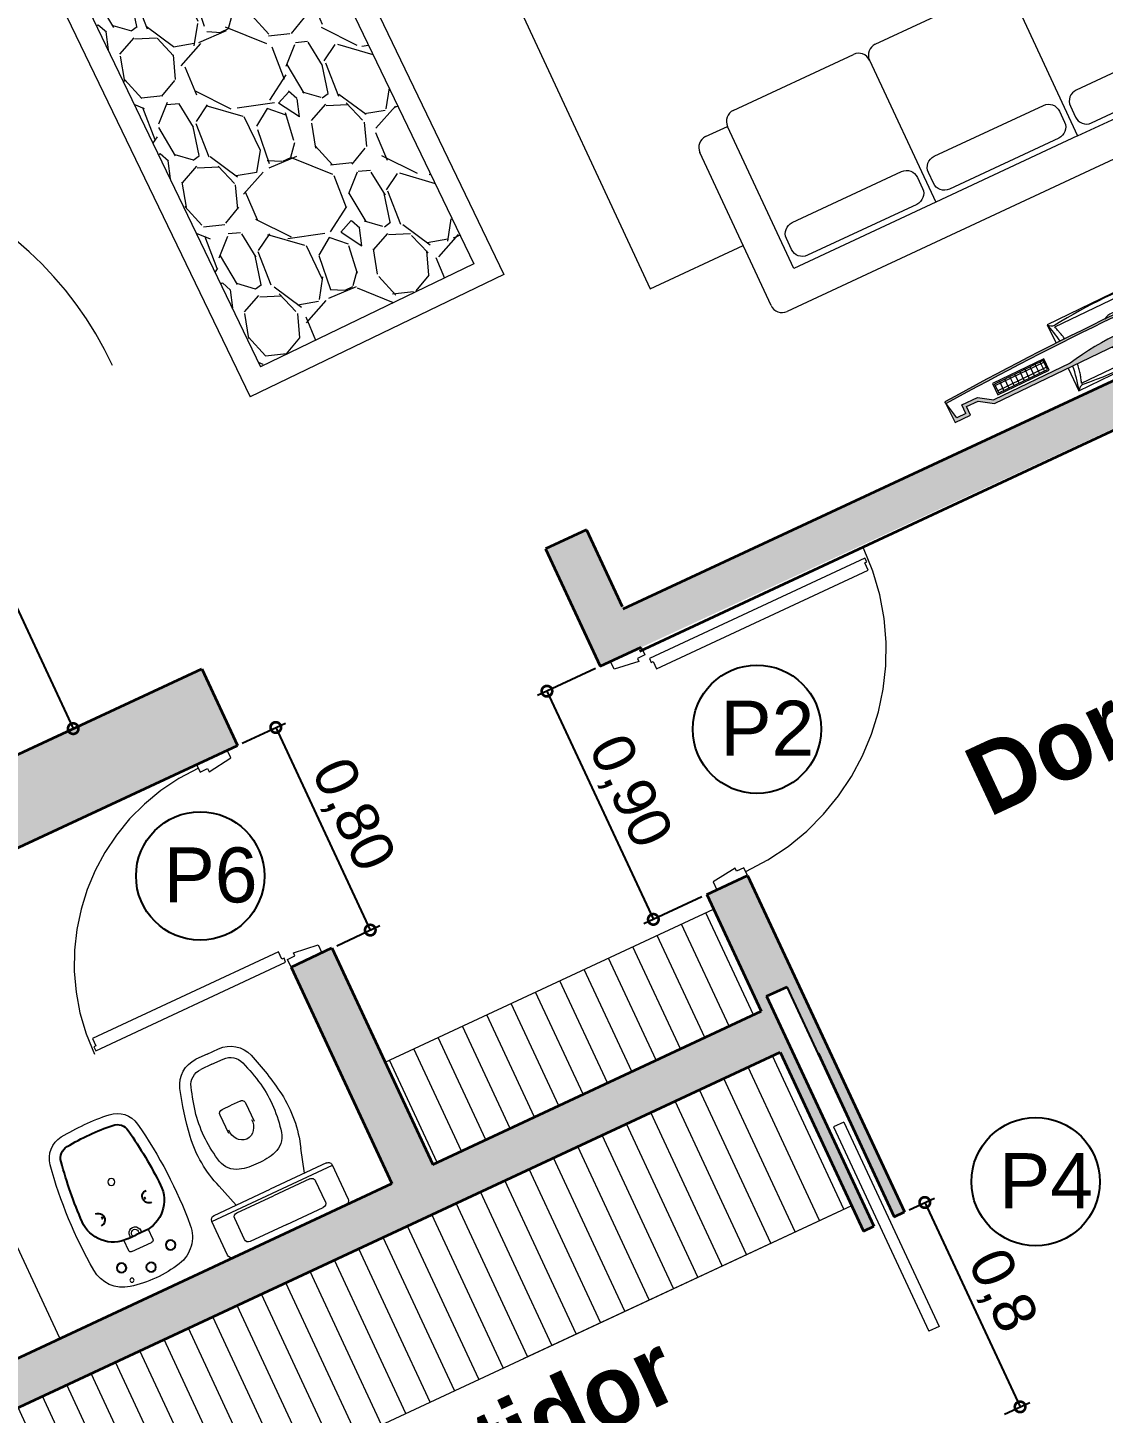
# Model space of a CAD drawing. Header units: millimetres. Extents: x 110427 to 125914, y 76277 to 76441.
# Drawn here: x 113998.466 to 114002.282, y 76328.815 to 76333.729 of the extents above; entities that cross this region are included whole.
import ezdxf

# ---------------------------------------------------------------- set-up
doc = ezdxf.new("R2010")
doc.units = ezdxf.units.MM
doc.linetypes.add('HIDDEN2', pattern=[4.762499999999999, 3.175, -1.5875])
doc.linetypes.add('JIS_02_0.7', pattern=[1.35, 0.75, -0.6])
for name, color, linetype in [('01_SANIT CAÑERIA SECUNDARIA', 30, 'Continuous'), ('DET', 4, 'Continuous'), ('Hatch', 251, 'Continuous')]:
    doc.layers.add(name, color=color, linetype=linetype)
for name, color, linetype, lineweight in [('04_CIVIL A CONSTRUIR', 250, 'Continuous', 35), ('07_CIVIL VISTAS MEDIA', 143, 'Continuous', 9), ('09_CIVIL PROYECCIONES', 230, 'JIS_02_0.7', 5), ('11_CARPINTERIA Y MOBILIARIO', 141, 'Continuous', 9), ('12_HATCH', 8, 'Continuous', 9), ('12_TEXTOS', 4, 'Continuous', 40)]:
    doc.layers.add(name, color=color, linetype=linetype, lineweight=lineweight)
doc.styles.add('JDS1', font='GOTHICB.TTF')
doc.styles.get("Standard").update_dxf_attribs({"font": 'arial.ttf'})
doc.styles.add('Swis721 BT', font='swiss.ttf')
doc.dimstyles.new('ISO-23', dxfattribs={"dimscale": 0.03, "dimtxt": 5, "dimasz": 2.5, "dimexe": 1.25, "dimexo": 0.625, "dimtad": 1, "dimtxsty": 'Swis721 BT', "dimblk": 'DOTSMALL', "dimcen": 2.5, "dimclrt": 150, "dimadec": 0, "dimazin": 0, "dimtfac": 1, "dimtmove": 0, "dimatfit": 3, "dimfxl": 0, "dimarcsym": 0})
pattern_1 = [(0, (-691.6088995639321, -394.8256581836831), (0, 0.02), []), (90, (-691.6088995639321, -394.8256581836831), (-0.02, 1.224606353822377e-18), [])]

# ---------------------------------------------------------------- blocks, each defined once
blk = doc.blocks.new('LCD')
at = {"lineweight": 5, "ltscale": 0.5}
for points in [[(0.210606469790946, -0.1015370680835304), (0.5107978985796535, -0.1015370680835304), (0.5590346042671399, -0.1347389151598009), (0.6212998008196564, -0.1347389151599145), (0.6212998008196564, -0.1015370680834735), (0.6574393457931365, -0.1015370680835872), (0.6700000000001864, -0.1710235861241394), (0.6700000000000728, -0.08897641387648036), (0.6087391466124927, -0.08897641387653721), (0.6087391466124927, -0.1221782609528077), (0.5629396057474878, -0.1221782609528077), (0.5147029000599712, -0.08897641387653721), (-0.5147029000598877, -0.08897641387648036), (-0.5629396057474878, -0.1221782609528077), (-0.6087391466124927, -0.1221782609528077), (-0.6087391466124927, -0.08897641387648036), (-0.6699999999999591, -0.08897641387648036), (-0.6699999999999591, -0.1710235861235105), (-0.6574393457930228, -0.1015370680835872), (-0.6212998008195427, -0.1015370680834735), (-0.6212998008195427, -0.1347389151599145), (-0.5590346042670262, -0.1347389151598009), (-0.5107978985795398, -0.1015370680835304), (-0.210606469790946, -0.1015370680835304, 0.09337917774488406)], [(-0.2415440600788088, -0.137808446449128, 1), (-0.2599641287598615, -0.137808446449128, 1)], [(-0.2081575954655364, -0.137808446449128, 1), (-0.2265776641465891, -0.137808446449128, 1)], [(-0.1747711308523776, -0.137808446449128, 1), (-0.1931911995334303, -0.137808446449128, 1)], [(0.6700000000000745, -0.1710235861235141), (0.6686258553150584, -0.1634217106262916, -0.02674023049739196), (-0.6686258553149429, -0.1634217106262827), (-0.6699999999999591, -0.1710235861235088, 0.02679526530297192)]]:
    blk.add_hatch(color=98, dxfattribs=at).paths.add_polyline_path(points)
h = blk.add_hatch(color=98, dxfattribs=at)
h.paths.add_polyline_path([(-0.4899523872976488, -0.1562058232984782), (-0.2879259066522764, -0.1562058232984782), (-0.2879259066522764, -0.1114869767563391), (-0.4899523872976488, -0.1114869767563391)])
h.paths.add_polyline_path([(-0.4848706549404369, -0.1511240909416074), (-0.2930076390088061, -0.1511240909416074), (-0.2930076390088061, -0.1165687091130962), (-0.4848706549404369, -0.1165687091130962)], flags=16)
h = blk.add_hatch(dxfattribs=at)
h.set_pattern_fill('_USER', color=256, scale=0.02, style=0, double=1, pattern_type=0)
h.set_pattern_definition(pattern_1)
h.paths.add_polyline_path([(-0.4848706549404369, -0.1511240909416074), (-0.2930076390088061, -0.1511240909416074), (-0.2930076390088061, -0.1165687091130962), (-0.4848706549404369, -0.1165687091130962)])
h = blk.add_hatch(dxfattribs=at)
h.set_pattern_fill('_USER', color=256, scale=0.02, style=0, double=1, pattern_type=0)
h.set_pattern_definition(pattern_1)
h.paths.add_polyline_path([(0.484870654941119, -0.1165687091130962), (0.2930076390094882, -0.1165687091130962), (0.2930076390094882, -0.1511240909416074), (0.484870654941119, -0.1511240909416074)])
at = {"lineweight": 18, "ltscale": 0.5}
for p, q in [((0.2249999999999091, 0), (-0.2250000000000227, 0)), ((-0.2250000000000227, 0), (-0.2250000000000227, -0.08897641387648036)), ((0.2250000000000227, -0.08897641387653721), (0.2249999999999091, 0)), ((-0.2250000000000227, -0.186953060639155), (-0.2250000000000227, -0.2599999999999909)), ((0.2249999999999091, -0.2599999999999909), (0.2249999999999091, -0.1869530606392118)), ((-0.2250000000000227, -0.2599999999999909), (0.2249999999999091, -0.2599999999999909))]:
    blk.add_line(p, q, dxfattribs=at)
at = {"linetype": 'HIDDEN2', "lineweight": 5, "ltscale": 0.5}
for p, q in [((0.2049999999999272, -0.01999999999998181), (-0.2050000000000409, -0.01999999999998181)), ((-0.2050000000000409, -0.2400000000000091), (0.2049999999999272, -0.2400000000000091))]:
    blk.add_line(p, q, dxfattribs=at)
at = {"ltscale": 0.5}
for p, q in [((-0.6087391466124927, -0.08897641387648036), (-0.6699999999999591, -0.08897641387648036)), ((-0.6699999999999591, -0.08897641387648036), (-0.6699999999999591, -0.1710235861235105)), ((-0.6087391466124927, -0.08897641387648036), (-0.6087391466124927, -0.1221782609528077)), ((-0.5629396057474878, -0.1221782609528077), (-0.5147029000598877, -0.08897641387648036)), ((0.5147029000598877, -0.08897641387653721), (-0.5147029000598877, -0.08897641387648036)), ((0.5629396057474878, -0.1221782609528077), (0.5147029000598877, -0.08897641387648036)), ((0.6700000000000728, -0.08897641387648036), (0.6087391466124927, -0.08897641387653721)), ((0.6087391466124927, -0.08897641387648036), (0.6087391466124927, -0.1221782609528077)), ((0.6700000000001864, -0.1710235861235105), (0.6700000000000728, -0.08897641387648036)), ((-0.6574393457930228, -0.1015370680835872), (-0.6699999999999591, -0.1710235861235105)), ((-0.6212998008195427, -0.1015370680834735), (-0.6574393457930228, -0.1015370680835872)), ((-0.6212998008195427, -0.1015370680834735), (-0.6212998008195427, -0.1347389151599145)), ((-0.6212998008195427, -0.1347389151599145), (-0.5590346042670262, -0.1347389151598009)), ((-0.6087391466124927, -0.1221782609528077), (-0.5629396057474878, -0.1221782609528077)), ((-0.5590346042670262, -0.1347389151598009), (-0.5107978985795398, -0.1015370680835304)), ((-0.2106064697910597, -0.1015370680835304), (-0.5107978985795398, -0.1015370680835304)), ((0.2106064697911734, -0.1015370680835304), (0.5107978985796535, -0.1015370680835304)), ((0.5590346042671399, -0.1347389151598009), (0.5107978985796535, -0.1015370680835304)), ((0.6212998008196564, -0.1347389151599145), (0.5590346042671399, -0.1347389151598009)), ((0.6087391466124927, -0.1221782609528077), (0.5629396057474878, -0.1221782609528077)), ((0.6212998008196564, -0.1015370680834735), (0.6574393457931365, -0.1015370680835872)), ((0.6212998008196564, -0.1015370680834735), (0.6212998008196564, -0.1347389151599145)), ((0.6574393457931365, -0.1015370680835872), (0.6700000000000728, -0.1710235861235105))]:
    blk.add_line(p, q, dxfattribs=at)
for points in [[(-0.4899523872976488, -0.1114869767563391), (-0.2879259066522764, -0.1114869767563391), (-0.2879259066522764, -0.1562058232984782), (-0.4899523872976488, -0.1562058232984782)], [(-0.4848706549404369, -0.1165687091130962), (-0.2930076390088061, -0.1165687091130962), (-0.2930076390088061, -0.1511240909416074), (-0.4848706549404369, -0.1511240909416074)], [(0.4899523872976488, -0.1114869767563391), (0.2879259066522764, -0.1114869767563391), (0.2879259066522764, -0.1562058232984782), (0.4899523872976488, -0.1562058232984782)], [(0.484870654941119, -0.1165687091130962), (0.2930076390094882, -0.1165687091130962), (0.2930076390094882, -0.1511240909416074), (0.484870654941119, -0.1511240909416074)]]:
    blk.add_lwpolyline(points, close=True, dxfattribs=at)
at = {"lineweight": 5, "ltscale": 0.5}
for centre, radius in [((-0.2507540944193352, -0.137808446449128), 0.009210034340526363), ((-0.2173676298060627, -0.137808446449128), 0.009210034340526363), ((-0.183981165192904, -0.137808446449128), 0.009210034340526361)]:
    blk.add_circle(centre, radius, dxfattribs=at)
at = {"lineweight": 18, "ltscale": 0.5}
for centre, radius, start, end in [((-0.6375000000006139, -0.1299999999999955), 0.4325000000005625, 5.4428143631884, 17.49232452508706), ((0.6375000000002728, -0.1299999999999955), 0.4325000000005623, 162.5076754749129, 174.5571856368116), ((-0.6375000000006139, -0.1299999999999955), 0.4325000000005625, 342.507675474913, 352.3955890343628), ((0.6375000000002728, -0.1299999999999955), 0.4325000000005623, 187.6044109656371, 197.4923245250871)]:
    blk.add_arc(centre, radius, start, end, dxfattribs=at)
at = {"lineweight": 5, "ltscale": 0.5}
for centre, radius, start, end in [((-0.1996072100415631, 0.01594437605274379), 0.02998361068293406, 212.1251053773946, 266.9870587803871), ((0.1996072100413357, 0.01594437605274379), 0.02998361068293406, 273.0129412196192, 327.8748946226083), ((-1.154631945610163e-13, -1.879995649048055), 1.876811843315981, 83.8464060129568, 96.15359398704321), ((0, -0.1299999999999955), 0.06715463902861529, 37.65333260183274, 142.3466673981673), ((-1.77635683940025e-15, 1.016324835074045), 1.137528162134406, 259.3304742437796, 280.6695257562267), ((0, -0.1299999999999955), 0.06715463902861529, 241.3543423661727, 298.6456576338272), ((-0.1996072100415631, -0.2759443760527347), 0.02998361068293406, 93.01294121961263, 147.8748946226084), ((-1.119104808822158e-13, 1.619995649048064), 1.876811843315981, 263.8464060129568, 276.1535939870429), ((0.1996072100413357, -0.2759443760527347), 0.02998361068293406, 32.12510537739164, 86.98705878038075)]:
    blk.add_arc(centre, radius, start, end, dxfattribs=at)
at = {"linetype": 'HIDDEN2', "lineweight": 5, "ltscale": 0.5}
for centre, radius, start, end in [((-0.4905013034887133, -0.1300000000000523), 0.3059591382745767, 7.705534645365405, 21.071035709791), ((0.4967967632754835, -0.1299999999999955), 0.3118418686740028, 159.3448258054088, 172.440683821919), ((-0.4905013034887133, -0.1300000000000523), 0.3059591382745767, 338.9289642902264, 349.1613747531569), ((0.4967967632754835, -0.1299999999999955), 0.3118418686740028, 190.6308844755944, 200.6551741945912)]:
    blk.add_arc(centre, radius, start, end, dxfattribs=at)
at = {"ltscale": 0.5}
for centre, start, end in [((1.13686837721616e-13, 12.32220873770757), 266.9302233196109, 273.0697766803891), ((1.13686837721616e-13, 12.32988423147015), 266.9365253283106, 273.0634746716891)]:
    blk.add_arc(centre, 12.51118515158407, start, end, dxfattribs=at)
blk = doc.blocks.new('VERILDVS')
for p, q in [((0, 0), (-0.2200000000000273, 0)), ((0, 0), (0.2200000000000273, 0)), ((-0.23599999999999, -0.01599999999996271), (-0.23599999999999, -0.1480000000000246)), ((-0.158277297867869, -0.04095636617446985), (-0.1582772978678548, -0.122808880802296)), ((-1.4210854715202e-14, -0.02586494667062311), (-0.1431858783640081, -0.02586494667062311)), ((1.4210854715202e-14, -0.02586494667062311), (0.1431858783640081, -0.02586494667062311)), ((0.158277297867869, -0.04095636617446985), (0.1582772978678548, -0.122808880802296)), ((0.23599999999999, -0.01599999999996271), (0.23599999999999, -0.1480000000000246)), ((-0.1431858783639939, -0.1379003003061428), (1.4210854715202e-14, -0.1379003003061428)), ((0.1431858783639939, -0.1379003003061428), (-1.4210854715202e-14, -0.1379003003061428)), ((-0.23599999999999, -0.1480000000000246), (0.2360000000000326, -0.1480000000000246)), ((-0.2200000000000273, -0.1639999999999873), (0, -0.1639999999999873)), ((-0.1339187218368352, -0.1639999999999873), (-0.1596594965586746, -0.2505141184389004)), ((0.2200000000000273, -0.1639999999999873), (0, -0.1639999999999873)), ((0.1339187218368352, -0.1639999999999873), (0.1596594965586746, -0.2505141184389004)), ((-0.05012725602711043, -0.4049755580022918), (-0.05012725602712464, -0.4777268226058311)), ((0.0501272560271957, -0.4049755580022918), (0.05012725602720991, -0.4777268226058311)), ((-0.0350358365232637, -0.4928182421096778), (4.263256414560601e-14, -0.4928182421097063)), ((0.03503583652334896, -0.4928182421096778), (4.263256414560601e-14, -0.4928182421097063)), ((0, -0.6529177901807088), (-0.04415531736617595, -0.6529177901807088)), ((0, -0.6529177901807088), (0.04415531736617595, -0.6529177901807088)), ((0, -0.6929177901807861), (-0.04415531736617595, -0.6929177901807861)), ((0, -0.6929177901807861), (0.04415531736617595, -0.6929177901807861))]:
    blk.add_line(p, q)
for centre, radius, start, end in [((-0.2200000000000273, -0.01599999999996271), 0.016, 90, 180), ((0.2200000000000273, -0.01599999999996271), 0.016, 0, 90), ((-0.1431858783640081, -0.04095636617446985), 0.01509141950386095, 90, 180), ((0.1431858783640081, -0.04095636617446985), 0.01509141950386095, 0, 90), ((-0.1431858783639939, -0.122808880802296), 0.01509141950386095, 180, 270), ((0.1431858783639939, -0.122808880802296), 0.01509141950386095, 270, 0), ((-0.2200000000000273, -0.1480000000000246), 0.016, 180, 270), ((0.2200000000000273, -0.1480000000000246), 0.016, 270, 0), ((0.2633948173929639, -0.3928228577020718), 0.4463482158850385, 161.4078796269018, 187.8214409941571), ((-0.04817686469357341, -0.3464352136169282), 0.075, 107.013123907329, 166.8554483871435), ((-0.009350908165970395, -0.4733252350732755), 0.2076971455815004, 87.41956619839196, 107.013123907329), ((0.009350908165970395, -0.4733252350732755), 0.2076971455815004, 72.98687609267098, 92.58043380160804), ((0.04817686469357341, -0.3464352136169282), 0.075, 13.14455161285649, 72.98687609267098), ((-0.2633948173929639, -0.3928228577020718), 0.4463482158850385, 352.1785590058429, 18.59212037309817), ((0.3372006670216479, -0.4364313179496548), 0.4707463085690619, 166.8554483871435, 189.7354473222805), ((-0.3372006670216479, -0.4364313179496548), 0.4707463085690619, 350.2645526777195, 13.14455161285649), ((0.006565369258467513, -0.4097912168480491), 0.05102106660012812, 97.3932967773301, 186.6228669380747), ((-0.006565369258382248, -0.4097912168480491), 0.05102106660012812, 353.3771330619252, 82.60670322266989), ((0.8868087272700222, -0.2958136739854353), 1.077223059626486, 188.4208109818863, 197.6997537089425), ((-0.0350358365232637, -0.4777268226058311), 0.01509141950386095, 180, 270), ((0.03503583652334896, -0.4777268226058311), 0.01509141950386095, 270, 0), ((-0.8868087272701359, -0.2958136739854353), 1.077223059626486, 342.3002462910575, 351.5791890181136), ((0.8868087272700222, -0.2958136739854353), 1.037223059626486, 192.2581898217425, 197.6997537089425), ((-0.8868087272701359, -0.2958136739854353), 1.037223059626486, 342.3002462910575, 347.7418101782575), ((-0.04415531736617595, -0.5929177901807634), 0.1, 197.6997537089425, 270), ((-0.04415531736617595, -0.5929177901807634), 0.06, 197.6997537089425, 270), ((0.04415531736617595, -0.5929177901807634), 0.06, 270, 342.3002462910575), ((0.04415531736617595, -0.5929177901807634), 0.1, 270, 342.3002462910575)]:
    blk.add_arc(centre, radius, start, end)
blk = doc.blocks.new('VERBIDVS')
for p, q in [((-0.04757877842658331, -0.1706983179658721), (-0.04757877842658331, -0.12970485122041)), ((-0.03868477529309189, -0.1208108480869186), (0.03868477529314873, -0.1208108480869186)), ((0.04757877842664016, -0.1706983179658721), (0.04757877842664016, -0.12970485122041))]:
    blk.add_line(p, q)
for centre, radius in [((-0.08089368579527445, -0.02873731857893347), 0.007184329323521865), ((-2.842170943040401e-14, -0.3753812235357259), 0.01257257663738187)]:
    blk.add_circle(centre, radius)
for centre, radius, start, end in [((-0.06943657606791476, -0.1277618885051766), 0.12, 102.7565290751786, 175.4458274646121), ((0, -0.4344650303879121), 0.4344650303879105, 90, 102.7565290751786), ((0, -0.4344650303879121), 0.4344650303879105, 77.24347092482138, 90), ((0.06943657606791476, -0.1277618885051766), 0.12, 4.554172535387855, 77.24347092482138), ((1.437530120195561, -0.2477964926193295), 1.631739703068012, 175.4458274646121, 189.6862904237817), ((-0.03868477529309189, -0.12970485122041), 0.008894003133498527, 90, 180.0000000000326), ((0.03868477529314873, -0.12970485122041), 0.008894003133498527, 359.9999999999674, 90), ((-1.437530120195561, -0.2477964926193295), 1.631739703068012, 350.3137095762183, 4.554172535387855), ((0, -0.1760000000000019), 0.02174889072850306, 158.417851181693, 21.58214881830704), ((0, -0.1760000000000019), 0.01310857145205091, 142.3896911122487, 37.61030888775129), ((-0.08420165383483891, -0.5075361290528804), 0.088, 189.6862904237817, 263.9307186349347), ((0.08420165383483891, -0.5075361290528804), 0.088, 276.0692813650653, 350.3137095762183), ((0, 0.2843765907002194), 0.8843765907002517, 263.9307186349347, 270), ((0, 0.2843765907002194), 0.8843765907002517, 270, 276.0692813650653)]:
    blk.add_arc(centre, radius, start, end)
at = {"layer": 'DET'}
for p in [(-0.0336603608710675, -0.1679999999999495), (0.0336603608710675, -0.1679999999999495)]:
    blk.add_line(p, (0, -0.1679999999999495), dxfattribs=at)
for centre, radius in [((0, -0.04199999999997317), 0.017), ((-0.09600000000000364, -0.08400000000011687), 0.017), ((0.09600000000000364, -0.08400000000011687), 0.017), ((-0.0834975841243022, -0.2730045258574023), 0.002120553760761368), ((0.0834975841243022, -0.2730045258574023), 0.002120553760761368)]:
    blk.add_circle(centre, radius, dxfattribs=at)
for centre, radius, start, end in [((-0.0336603608710675, -0.2880000000000678), 0.12, 90, 181.5653432944218), ((0.0336603608710675, -0.2880000000000678), 0.12, 358.4346567055782, 90), ((1.437530120195561, -0.2477964926193295), 1.591739703068012, 181.5653432944218, 189.6862904237817), ((-0.09887005995742015, -0.2730045258574023), 0.02334907126507346, 270, 90), ((0.09887005995742015, -0.2730045258574023), 0.02334907126507346, 90, 270), ((-1.437530120195561, -0.2477964926193295), 1.591739703068012, 350.3137095762183, 358.4346567055782), ((-0.08420165383483891, -0.5075361290528804), 0.048, 189.6862904237817, 263.9307186349347), ((0.08420165383483891, -0.5075361290528804), 0.048, 276.0692813650653, 350.3137095762183), ((0, 0.2843765907002194), 0.8443765907002516, 263.9307186349347, 270), ((0, 0.2843765907002194), 0.8443765907002516, 270, 276.0692813650653)]:
    blk.add_arc(centre, radius, start, end, dxfattribs=at)
blk = doc.blocks.new('_DotSmall')
at = {"color": 0, "linetype": 'ByBlock', "const_width": 0.5}
blk.add_lwpolyline([(-0.0625, 0, 1), (0.0625, 0, 1)], format="xyb", close=True, dxfattribs=at)
blk = doc.blocks.new('*D83')
at = {"layer": '09_CIVIL PROYECCIONES', "color": 0, "linetype": 'ByBlock', "lineweight": -2, "ltscale": 2}
for p, q in [((114005.8773433965, 76329.77027154746), (114006.1404466355, 76329.20602970975)), ((114002.4993304608, 76327.54957132785), (114006.1245987995, 76329.24001641442)), ((114002.2520750578, 76328.07982646087), (114002.5151782968, 76327.51558462316))]:
    blk.add_line(p, q, dxfattribs=at)
at = {"layer": 'Defpoints', "color": 0, "linetype": 'ByBlock', "ltscale": 2}
for p in [(114005.8694194785, 76329.7872648998), (114006.1245987995, 76329.24001641442), (114002.2441511398, 76328.09681981322)]:
    blk.add_point(p, dxfattribs=at)
at = {"layer": '09_CIVIL PROYECCIONES', "color": 0, "linetype": 'ByBlock', "lineweight": -2, "ltscale": 2, "xscale": 0.075, "yscale": 0.075, "zscale": 0.075}
for p, rotation in [((114006.1245987995, 76329.24001641442), 24.99941188875567), ((114002.4993304608, 76327.54957132785), 204.9994118887556)]:
    blk.add_blockref('_DotSmall', p, dxfattribs=dict(at, rotation=rotation))
at = {"layer": '09_CIVIL PROYECCIONES', "color": 150, "linetype": 'ByBlock', "ltscale": 2, "insert": (114004.2723450403, 76328.47976063285), "char_height": 0.15, "attachment_point": 5, "rotation": 24.99941188875566, "style": 'Swis721 BT'}
blk.add_mtext('4', dxfattribs=at)
blk = doc.blocks.new('*D120')
at = {"layer": '09_CIVIL PROYECCIONES', "color": 0, "linetype": 'ByBlock', "lineweight": -2, "ltscale": 2}
for p, q in [((113999.2272645163, 76331.19175904783), (113999.380196241, 76331.26307228222)), ((113999.346209699, 76331.2472240974), (113999.6813459804, 76330.52852202221)), ((113999.5624007977, 76330.47305697264), (113999.7153325224, 76330.54437020703))]:
    blk.add_line(p, q, dxfattribs=at)
at = {"layer": 'Defpoints', "color": 0, "linetype": 'ByBlock', "ltscale": 2}
for p in [(113999.2102712453, 76331.18383495542), (113999.6813459804, 76330.52852202221), (113999.5454075267, 76330.46513288023)]:
    blk.add_point(p, dxfattribs=at)
at = {"layer": '09_CIVIL PROYECCIONES', "color": 0, "linetype": 'ByBlock', "lineweight": -2, "ltscale": 2, "xscale": 0.075, "yscale": 0.075, "zscale": 0.075}
for p, rotation in [((113999.346209699, 76331.2472240974), 114.9999999902268), ((113999.6813459804, 76330.52852202221), 294.9999999902269)]:
    blk.add_blockref('_DotSmall', p, dxfattribs=dict(at, rotation=rotation))
at = {"layer": '09_CIVIL PROYECCIONES', "color": 150, "linetype": 'ByBlock', "ltscale": 2, "insert": (113999.6127264382, 76330.93401354898), "char_height": 0.15, "attachment_point": 5, "rotation": 294.99999999022685, "style": 'Swis721 BT'}
blk.add_mtext('0,80', dxfattribs=at)
blk = doc.blocks.new('*D121')
at = {"layer": '09_CIVIL PROYECCIONES', "color": 0, "linetype": 'ByBlock', "lineweight": -2, "ltscale": 2}
for p, q in [((114000.4803972595, 76331.45624368281), (114000.27416068, 76331.36007398638)), ((114000.308147222, 76331.37592217121), (114000.6855453295, 76330.56658931832)), ((114000.8577953669, 76330.64691082992), (114000.6515587875, 76330.55074113348))]:
    blk.add_line(p, q, dxfattribs=at)
at = {"layer": 'Defpoints', "color": 0, "linetype": 'ByBlock', "ltscale": 2}
for p in [(114000.4973905305, 76331.46416777522), (114000.8747886379, 76330.65483492233), (114000.6855453295, 76330.56658931832)]:
    blk.add_point(p, dxfattribs=at)
at = {"layer": '09_CIVIL PROYECCIONES', "color": 0, "linetype": 'ByBlock', "lineweight": -2, "ltscale": 2, "xscale": 0.075, "yscale": 0.075, "zscale": 0.075}
for p, rotation in [((114000.308147222, 76331.37592217121), 115.0000000086189), ((114000.6855453295, 76330.56658931832), 295.0000000086189)]:
    blk.add_blockref('_DotSmall', p, dxfattribs=dict(at, rotation=rotation))
at = {"layer": '09_CIVIL PROYECCIONES', "color": 150, "linetype": 'ByBlock', "ltscale": 2, "insert": (114000.5957948742, 76331.01739623396), "char_height": 0.15, "attachment_point": 5, "rotation": 295.0000000086189, "style": 'Swis721 BT'}
blk.add_mtext('0,90', dxfattribs=at)
blk = doc.blocks.new('*D123')
at = {"layer": '09_CIVIL PROYECCIONES', "color": 0, "linetype": 'ByBlock', "lineweight": -2, "ltscale": 2}
for p, q in [((113994.8719804771, 76337.98794525422), (113995.4072956367, 76338.23756681266)), ((113995.3733090947, 76338.22171862784), (113998.6274946662, 76331.24309514932)), ((113998.1261660486, 76331.0093217757), (113998.6614812082, 76331.25894333413))]:
    blk.add_line(p, q, dxfattribs=at)
at = {"layer": 'Defpoints', "color": 0, "linetype": 'ByBlock', "ltscale": 2}
for p in [(113994.8549872061, 76337.98002116183), (113998.6274946662, 76331.24309514932), (113998.1091727776, 76331.0013976833)]:
    blk.add_point(p, dxfattribs=at)
at = {"layer": '09_CIVIL PROYECCIONES', "color": 0, "linetype": 'ByBlock', "lineweight": -2, "ltscale": 2, "xscale": 0.075, "yscale": 0.075, "zscale": 0.075}
for p, rotation in [((113995.3733090947, 76338.22171862784), 115.0000000006208), ((113998.6274946662, 76331.24309514932), 295.0000000006208)]:
    blk.add_blockref('_DotSmall', p, dxfattribs=dict(at, rotation=rotation))
at = {"layer": '09_CIVIL PROYECCIONES', "color": 150, "linetype": 'ByBlock', "ltscale": 2, "insert": (113997.0993504788, 76334.77854737779), "char_height": 0.15, "attachment_point": 5, "rotation": 295.00000000062084, "style": 'Swis721 BT'}
blk.add_mtext('7,7', dxfattribs=at)
blk = doc.blocks.new('*D181')
at = {"layer": '09_CIVIL PROYECCIONES', "color": 0, "linetype": 'ByBlock', "lineweight": -2, "ltscale": 2}
for p, q in [((114001.5934249229, 76329.53667296843), (114001.6825109585, 76329.5782144691)), ((114001.6485244165, 76329.56236628428), (114001.9866190259, 76328.83732005472)), ((114001.9315195323, 76328.81162673887), (114002.020605568, 76328.85316823954))]:
    blk.add_line(p, q, dxfattribs=at)
at = {"layer": 'Defpoints', "color": 0, "linetype": 'ByBlock', "ltscale": 2}
for p in [(114001.5764316519, 76329.52874887602), (114001.9145262613, 76328.80370264646), (114001.9866190259, 76328.83732005472)]:
    blk.add_point(p, dxfattribs=at)
at = {"layer": '09_CIVIL PROYECCIONES', "color": 0, "linetype": 'ByBlock', "lineweight": -2, "ltscale": 2, "xscale": 0.075, "yscale": 0.075, "zscale": 0.075}
for p, rotation in [((114001.6485244165, 76329.56236628428), 115.0000000069864), ((114001.9866190259, 76328.83732005472), 295.0000000069863)]:
    blk.add_blockref('_DotSmall', p, dxfattribs=dict(at, rotation=rotation))
at = {"layer": '09_CIVIL PROYECCIONES', "color": 150, "linetype": 'ByBlock', "ltscale": 2, "insert": (114001.9165203196, 76329.2459836587), "char_height": 0.15, "attachment_point": 5, "rotation": 295.00000000698634, "style": 'Swis721 BT'}
blk.add_mtext('0,8', dxfattribs=at)

msp = doc.modelspace()

# ---------------------------------------------------------------- hatches: boundary and pattern name
at = {"layer": '12_HATCH'}
h = msp.add_hatch(color=1, dxfattribs=at)
h.dxf.hatch_style = 1
h.paths.add_polyline_path([(114004.1500266966, 76333.8293930622), (114004.0140241277, 76333.76609461875), (114004.2042837024, 76333.35810830047), (114000.5790525542, 76331.6676352535), (114000.4479953759, 76331.94868827912), (114000.3029861301, 76331.88106935726), (114000.4973905305, 76331.46416777522), (114004.2719026242, 76333.21309905451), (114004.5677104513, 76332.57873712211), (114004.7036566194, 76332.64212986139)])
h = msp.add_hatch(color=1, dxfattribs=at)
h.dxf.hatch_style = 1
h.paths.add_polyline_path([(113997.3977532829, 76330.66965732472), (113997.5245387613, 76330.39776498864), (113999.2102712453, 76331.18383495543), (113999.0834857667, 76331.45572729157)])
h.paths.add_polyline_path([(113997.8439578296, 76328.82544299266), (113998.0388140038, 76328.91630591893), (113998.4403013524, 76328.05531352128), (113998.5853105983, 76328.12293244315), (113998.2852516325, 76328.76641097192), (114000.0416342896, 76329.58542565563), (114001.1355896227, 76330.0955454051), (114001.4314224059, 76329.46112995417), (114001.4676747175, 76329.47803468464), (114001.0873182819, 76330.29371169297), (114001.1598229049, 76330.3275211539), (114001.5401793404, 76329.51184414557), (114001.5764316519, 76329.52874887604), (114001.0197978837, 76330.72245384414), (114000.8747886378, 76330.65483492227), (114001.0679707009, 76330.24055465106), (113999.8999951192, 76329.69591869273), (113999.5454075268, 76330.4651328803), (113999.4003982809, 76330.39751395844), (113999.7583559486, 76329.6298712628), (113998.2176327107, 76328.91142021788), (113997.3977532829, 76330.66965732472), (113997.0578878627, 76330.51117547658), (113997.1846733413, 76330.23928314021), (113997.3795295155, 76330.3301460666), (113997.9711950819, 76329.06131516489), (113997.7763389076, 76328.97045223862)])
h = msp.add_hatch(dxfattribs=at)
h.set_pattern_fill('LINE', color=256, scale=0.03000000000006985, angle=474.9999999999809)
h.set_pattern_definition([(114.9999999999493, (110930.0912975372, 75902.72794302697), (-0.08632581671545536, -0.04025438943086652), [])])
h.paths.add_polyline_path([(114001.0679707009, 76330.24055465106), (114000.8989233962, 76330.60307776583), (113999.7343178899, 76330.0600132995), (113999.9033651945, 76329.69749018473)])
h = msp.add_hatch(dxfattribs=at)
h.set_pattern_fill('LINE', color=256, scale=0.03000000000006985, angle=474.9999999999809)
h.set_pattern_definition([(114.9999999999493, (110930.412487416, 75902.0391491088), (-0.08632581671545536, -0.04025438943086652), [])])
h.paths.add_polyline_path([(114001.3891605797, 76329.55176073288), (114001.1355896227, 76330.0955454051), (113998.2852516325, 76328.76641097192), (113998.5388225895, 76328.2226262997)])
at = {"layer": 'Hatch', "lineweight": 5}
h = msp.add_hatch(dxfattribs=at)
h.set_pattern_fill('GRAVEL', color=253, scale=0.02000000000004656, angle=655.729999999981, style=0)
h.set_pattern_definition([(163.7427874999809, (110931.348213813, 75901.5133296934), (-5.882993127769918, 1.676207582248296), [0.06834428800015906, -6.766096727928749]), (120.6997409999807, (110931.28260218, 75901.53246270171), (3.104093268087682, -5.271042115481883), [0.1172809440002729, -11.61080977873181]), (68.24044709998077, (110931.2227256997, 75901.63330722721), (-2.828564266255675, -7.002240226664828), [0.08269630400019247, -8.186944558839057]), (203.0036889999808, (110931.0223077711, 75901.75664898123), (9.373172779035997, 3.953137495055911), [0.1068009040002485, -10.5732874851722]), (228.5636541799808, (110930.9239997261, 75901.7149122217), (4.388888287658026, 4.934620106822589), [0.1047267400002438, -10.36796154909293]), (293.0036889999807, (110930.854692777, 75901.63639937689), (-3.95313749505591, 9.373172779036004), [0.1068009040002486, -10.57328748517221]), (333.4242404699808, (110930.8964295366, 75901.53809133194), (-7.443317146988118, 3.743827700318219), [0.1412387320003288, -13.98262306288196]), (7.98532836998091, (110931.0227453896, 75901.47490389277), (11.61166697414725, 1.648424120830683), [0.1333439040003101, -13.20105132041171]), (57.1595656199808, (110931.1547963954, 75901.4934279706), (4.184904621370946, 6.528053715335742), [0.1071626000002494, -10.60910913976709]), (110.9663582999809, (110931.2129108735, 75901.58346438226), (1.968291349839492, -5.254487335819774), [0.1223426560002847, -5.994787390013945]), (158.1274377999809, (110931.1691342773, 75901.69770676333), (-7.680410402184179, 3.065657523980702), [0.1582155840003679, -15.66335450247184]), (74.54407482998079, (110931.2360645299, 75901.30138819791), (1.202021071544857, 4.526652774805918), [0.05400090800012569, -5.346113164881243]), (107.1992343999808, (110931.2504556732, 75901.35343642741), (1.951736557073197, -6.390289227570232), [0.102736396000239, -10.17092779943166]), (160.7299999999808, (110931.2200769325, 75901.45157892442), (-0.4576317159013057, -0.2205384605969607), [0.07184186800016715, -0.6465786216871043]), (138.9285905099809, (110931.2595550462, 75901.51007775978), (2.017955734656803, -1.847081658452121), [0.03868826400008996, -3.83012447378771]), (227.5314094899808, (110931.2303884025, 75901.53549582609), (1.152356687028786, 1.119247097772462), [0.0547131240001273, -2.680950598006236]), (326.6937565299808, (110931.1934467693, 75901.49513671138), (1.576878813559282, -0.9318182265677015), [0.08886393200020691, -2.87325963058869]), (97.2950511799807, (110931.2677143928, 75901.44634041544), (-0.01655479464790137, -1.135801892400235), [0.06425742800014951, -1.542179623369189]), (312.1195403339809, (110931.1024760954, 75901.80092222131), (3.578279753673241, -3.914701777221809), [0.09001760000020957, -8.911765334528546]), (6.076175939980856, (110931.1628492195, 75901.73415175265), (-5.916102717322953, -0.5953962027652376), [0.07551978800017571, -7.476443135657401]), (228.9285905099808, (110931.3592407361, 75901.49044810758), (1.847081658453436, 2.017955734658309), [0.07737602000018004, -3.791436717787623]), (279.3404596699808, (110931.3084046035, 75901.43211482016), (-0.8324894586320166, 5.237932540745043), [0.09001760000020949, -8.911765334528734]), (275.1739547799808, (110930.8187444314, 75901.66418837574), (-0.1874288711821245, 2.729235500700185), [0.08680704000020195, -4.253546862631095]), (230.5051405999809, (110930.8265726822, 75901.57773499358), (3.931256569378381, 4.714081648199534), [0.07273442400016927, -7.200718676160763]), (2.531409489980879, (110930.9038144047, 75901.26533332984), (2.729235500688459, 0.1874288713536207), [0.07737602000018008, -3.791436717787624]), (313.0840246399808, (110930.9811151526, 75901.26875081133), (-4.697526851692431, 5.067058464025131), [0.08515654800019822, -8.430475196059618]), (5.173954779980806, (110930.795750559, 75901.48957287059), (-2.729235500701499, -0.1874288711631658), [0.04340352000010101, -4.2969503826312]), (37.03993247398086, (110930.8905820971, 75901.29279123274), (1.609988403008142, 1.339785558289126), [0.02590292000006027, -2.564398992911167]), (101.6937565319808, (110930.9112582983, 75901.30839447297), (0.2039836658895396, -1.593433608300627), [0.1047267400002437, -1.989810917818431]), (121.7390059599807, (110930.890032192, 75901.41094773919), (2.663016322098481, -4.355778698276003), [0.09705340000022568, -9.608272972689736]), (239.4200675299809, (110931.1522599149, 75901.47528824995), (0.6947249711431742, 0.8987086371434294), [0.07326477600017053, -1.758355271940093]), (288.8872265899809, (110931.1149871859, 75901.41221309737), (2.833890398775815, -8.220816091366931), [0.1279113520002977, -12.66320181303567]), (356.6753958999809, (110931.1563928495, 75901.2911890146), (-4.085575853692098, 0.2867576394907311), [0.05230164800012174, -5.177878463634051]), (25.72999999998084, (110931.208606627, 75901.28815589023), (0.2370932553043224, 0.6781701764982023), [0.03048000000007092, -0.4775200000011109]), (55.9864371599808, (110930.8993503742, 75901.4267165273), (-2.321268169156871, -3.374296087621335), [0.07057339200016421, -6.986788154656261]), (343.7427874999808, (110930.9388284878, 75901.48521536267), (5.882993127763926, -1.676207582268839), [0.1366885760003181, -6.697752439928591]), (295.7299999999807, (110931.070051754, 75901.44694934598), (0.6781701764982023, -0.2370932553043224), [0.1320800000003073, -0.3759200000008747]), (261.0348464999807, (110931.1273917538, 75901.32796509982), (-0.9980374020275237, -6.120086383731253), [0.08032191200018686, -7.951863344846505]), (189.7846040999808, (110931.1148748992, 75901.2486245153), (-2.051065324194645, -0.4245221265223525), [0.07396581600017214, -3.624330007762837]), (143.3759753599809, (110931.0419849206, 75901.23605439944), (-8.76654790990142, 6.48961799676663), [0.1204290200002803, -11.92249288461535]), (111.1560787399807, (110930.9453323551, 75901.30789782915), (-2.409368271858949, 6.169750767313096), [0.1274058920002965, -12.61316929127735])])
h.paths.add_polyline_path([(113999.4237241126, 76334.18852940998), (113998.6670246948, 76333.82382954557), (113999.2922245197, 76332.52663042465), (114000.0489239376, 76332.891330289)])

# ---------------------------------------------------------------- linework, layer by layer
msp.add_line((114001.5401793404, 76329.51184414557), (114001.1598229048, 76330.32752115389))
at = {"layer": '01_SANIT CAÑERIA SECUNDARIA'}
for centre in [(114001.0530901778, 76331.24101526615), (113999.0780087896, 76330.7206013383), (114002.0417059695, 76329.63610536167)]:
    msp.add_circle(centre, 0.2276680778659956, dxfattribs=at)
at = {"layer": '04_CIVIL A CONSTRUIR'}
for p, q in [((114000.5790525542, 76331.6676352535), (114004.2042837024, 76333.35810830047)), ((114000.6376083982, 76331.51839982496), (114004.2719026242, 76333.21309905451)), ((114000.4479953759, 76331.94868827912), (114000.3029861301, 76331.88106935726)), ((114000.4479953759, 76331.94868827912), (114000.5747808545, 76331.67679594304)), ((114000.3029861301, 76331.88106935726), (114000.4973905305, 76331.46416777522)), ((114000.4973905305, 76331.46416777522), (114000.6423997763, 76331.53178669709)), ((113997.3977532829, 76330.66965732472), (113999.0834857667, 76331.45572729157)), ((113999.0834857667, 76331.45572729157), (113999.2102712453, 76331.18383495543)), ((113997.5245387611, 76330.39776498933), (113999.2102712453, 76331.18383495543)), ((114000.8747886378, 76330.65483492227), (114001.0197978837, 76330.72245384414)), ((114001.0197978837, 76330.72245384414), (114001.5764316519, 76329.52874887604)), ((114000.8747886378, 76330.65483492227), (114001.0679707009, 76330.24055465106)), ((113999.4003982809, 76330.39751395844), (113999.5454075268, 76330.4651328803)), ((113999.5454075268, 76330.4651328803), (113999.9033651945, 76329.69749018473)), ((113999.4003982809, 76330.39751395844), (113999.7583559486, 76329.6298712628)), ((114001.0873182819, 76330.29371169295), (114001.1598229048, 76330.32752115389)), ((114001.0873182819, 76330.29371169295), (114001.4676747175, 76329.47803468464)), ((113999.9033651945, 76329.69749018473), (114001.0679707009, 76330.24055465106)), ((113998.2852516325, 76328.76641097192), (114001.1355896227, 76330.0955454051)), ((114001.1355896227, 76330.0955454051), (114001.4314224059, 76329.46112995417)), ((114001.2697537149, 76330.09177377103), (114001.5401793404, 76329.51184414557)), ((113998.2176327107, 76328.91142021788), (113999.7583559486, 76329.6298712628)), ((114001.5401793404, 76329.51184414557), (114001.5764316519, 76329.52874887604)), ((114001.4314224059, 76329.46112995417), (114001.4676747175, 76329.47803468464))]:
    msp.add_line(p, q, dxfattribs=at)
at = {"layer": '07_CIVIL VISTAS MEDIA'}
for p, q in [((113999.4610574606, 76334.29532922302), (114000.1557238689, 76332.85399699867)), ((113999.4237241126, 76334.18852940998), (114000.0489239376, 76332.891330289)), ((113998.5602248204, 76333.86116271779), (113999.2548912287, 76332.41983049338)), ((113998.6670246948, 76333.82382954557), (113999.2922245197, 76332.52663042465)), ((114000.0489239376, 76332.891330289), (113999.2922245197, 76332.52663042465)), ((114000.1557238689, 76332.85399699867), (113999.2548912287, 76332.41983049338))]:
    msp.add_line(p, q, dxfattribs=at)
at = {"layer": '09_CIVIL PROYECCIONES', "ltscale": 2}
for centre, radius, start, end in [((113997.6045445615, 76331.9890122375), 1.282856629071593, 24.99947228412503, 114.99999894929), ((114000.6487390502, 76331.51819208048), 0.8630000000020092, 294.9999989492899, 24.99999753929677), ((113999.394059007, 76330.41110857505), 0.763000000001776, 114.99999894929, 204.9999975392967)]:
    msp.add_arc(centre, radius, start, end, dxfattribs=at)
at = {"layer": '11_CARPINTERIA Y MOBILIARIO'}
for p, q in [((113999.5364331778, 76335.24427234758), (114000.6746498113, 76332.80335890011)), ((114001.4729358154, 76333.67088454064), (114001.8991270524, 76333.86962077823)), ((114001.9559386408, 76333.848943051), (114002.1908087398, 76333.34526249835)), ((114000.9692552628, 76333.43601444164), (114001.3954464996, 76333.63475067924)), ((114001.4522580882, 76333.61407295206), (114001.6871281872, 76333.11039239941)), ((114002.1908087398, 76333.34526249835), (114002.6944892925, 76333.58013259734)), ((114002.8261794004, 76333.50003248504), (114001.1601591109, 76332.72315446536)), ((114000.8710882198, 76333.34306899171), (114000.9485775356, 76333.37920285312)), ((114001.1834476346, 76332.87552230047), (114000.9485775356, 76333.37920285312)), ((114002.1908087398, 76333.34526249835), (114001.6871281872, 76333.11039239941)), ((114001.1033475223, 76332.7438321926), (114000.8504104926, 76333.28625740313)), ((114001.6871281872, 76333.11039239941), (114001.1834476346, 76332.87552230047)), ((114000.6746498113, 76332.80335890011), (114001.0039794035, 76332.95692781101)), ((113999.7343178899, 76330.0600132995), (114000.8989233962, 76330.60307776583)), ((113998.5801558254, 76329.08046752254), (113998.1729839168, 76329.9536504984)), ((114001.3614582452, 76329.84778873947), (114001.3252059337, 76329.83088400894)), ((114001.3252059337, 76329.83088400894), (114001.6633005432, 76329.10583777935)), ((114001.3614582452, 76329.84778873941), (114001.6995528546, 76329.12274250982)), ((113998.5388225895, 76328.2226262997), (114001.3891605797, 76329.55176073288)), ((114000.2245550734, 76329.00869626655), (114001.3891605797, 76329.55176073288)), ((114001.6995528546, 76329.12274250982), (114001.6633005432, 76329.10583777935))]:
    msp.add_line(p, q, dxfattribs=at)
for points in [[(114002.6480165675, 76333.62921611882), (114002.6299496368, 76333.6679607767, 0.414213562373095), (114002.5731380482, 76333.68863850394), (114002.1856914693, 76333.50796919705, 0.4142135623730396), (114002.165013742, 76333.45115760846), (114002.1830806727, 76333.41241295052, 0.414213562373095), (114002.2398922614, 76333.39173522334), (114002.6273388403, 76333.57240453023, 0.414213562373095)], [(114001.6794001201, 76333.17754285158), (114001.6613331894, 76333.21628750947, -0.414213562373095), (114001.6820109166, 76333.27309909805), (114002.0694574955, 76333.45376840494, -0.4142135623730396), (114002.1262690841, 76333.43309067776), (114002.1443360148, 76333.39434601988, -0.414213562373095), (114002.1236582876, 76333.3375344313), (114001.7362117087, 76333.1568651244, -0.414213562373095)], [(114001.1757195674, 76332.94267275264), (114001.1576526367, 76332.98141741053, -0.414213562373095), (114001.178330364, 76333.03822899911), (114001.565776943, 76333.218898306, -0.4142135623730396), (114001.6225885315, 76333.19822057882), (114001.6406554622, 76333.15947592094, -0.414213562373095), (114001.6199777349, 76333.1026643323), (114001.232531156, 76332.9219950254, -0.414213562373095)]]:
    msp.add_lwpolyline(points, format="xyb", close=True, dxfattribs=at)
for points in [[(114001.4434755722, 76331.8347182889), (114001.4356959684, 76331.8481929578), (114000.6722411757, 76331.49218814126), (114000.6775627385, 76331.47756726904), (114000.6853077315, 76331.4811788186), (114000.6973523519, 76331.45534904666), (114001.4477751992, 76331.80527696722), (114001.4357305787, 76331.83110673916)], [(113998.7005187203, 76330.11418649815), (113998.708298324, 76330.1007118293), (113999.3811223381, 76330.41445481956), (113999.3758007753, 76330.42907569183), (113999.3680557822, 76330.42546414227), (113999.3560111619, 76330.45129391416), (113998.6962190932, 76330.14362781988), (113998.7082637137, 76330.11779804794)]]:
    msp.add_lwpolyline(points, close=True, dxfattribs=at)
for points in [[(114000.6333366985, 76331.5275605145), (114000.6423997763, 76331.53178669709), (114000.655078324, 76331.50459746392), (114000.6287953981, 76331.49234153428), (114000.6339453267, 76331.4812974769), (114000.5464191181, 76331.45367369287), (114000.5336428418, 76331.48107250563), (114000.5427059198, 76331.48529868828)], [(113999.0743250772, 76331.12044221621), (113999.0652619993, 76331.11621603357), (113999.0779405474, 76331.08902679953), (113999.1042234733, 76331.10128272917), (113999.1093734017, 76331.0902386722), (113999.1867952105, 76331.13953141133), (113999.1740189339, 76331.16693022502), (113999.164955856, 76331.16270404238)], [(114001.0107348063, 76330.71822766062), (114001.0197978841, 76330.72245384326), (114001.007119336, 76330.7496430773), (114000.9808364101, 76330.73738714772), (114000.9756864819, 76330.74843120469), (114000.8982646729, 76330.6991384655), (114000.9110409496, 76330.6717396518), (114000.9201040274, 76330.67596583445)], [(113999.4094613588, 76330.40174014108), (113999.4003982809, 76330.39751395844), (113999.3877197332, 76330.4247031916), (113999.4140026591, 76330.43695912125), (113999.4088527306, 76330.44800317862), (113999.4963789392, 76330.47562696265), (113999.5091552154, 76330.4482281499), (113999.5000921376, 76330.44400196725)]]:
    msp.add_lwpolyline(points, dxfattribs=at)
for centre, start, end in [((114001.4910027461, 76333.63213988276), 114.99999894929, 204.9999975392967), ((114001.4135134304, 76333.59600602135), 24.99999753929677, 114.99999894929), ((114000.9873221935, 76333.39726978376), 114.99999894929, 204.9999975392967), ((114000.8891551505, 76333.30432433383), 114.99999894929, 204.9999975392967), ((114001.1420921802, 76332.76189912324), 204.9999975392967, 294.9999989492899)]:
    msp.add_arc(centre, 0.04275000000009951, start, end, dxfattribs=at)

# ---------------------------------------------------------------- block references
at = {"layer": '11_CARPINTERIA Y MOBILIARIO', "rotation": 205.7322691667772}
msp.add_blockref('LCD', (114002.3980093242, 76332.53944690716), dxfattribs=at)
at = {"layer": '11_CARPINTERIA Y MOBILIARIO', "xscale": -1, "rotation": 204.9999999999494}
for name, p in [('VERILDVS', (113999.3958328338, 76329.46082395814)), ('VERBIDVS', (113998.9215480272, 76329.2948302166))]:
    msp.add_blockref(name, p, dxfattribs=at)

# ---------------------------------------------------------------- texts
at = {"layer": '01_SANIT CAÑERIA SECUNDARIA', "char_height": 0.1951440667422819, "attachment_point": 1}
for s, insert in [('P2', (114000.9232009219, 76331.34217692555)), ('P6', (113998.9481195336, 76330.8217629977)), ('P4', (114001.9118167135, 76329.73726702108))]:
    msp.add_mtext_dynamic_manual_height_columns(s, width=0.6485996924893698, gutter_width=12.5, heights=[0], dxfattribs=dict(at, insert=insert))
at = {"layer": '12_TEXTOS', "char_height": 0.2500000000005821, "width": 2.741072188653846, "attachment_point": 8, "rotation": 25.00025084929667, "style": 'JDS1'}
for s, insert in [('Dormitorio', (114002.6519242416, 76331.28539056079)), ('Vestidor', (114000.1892702723, 76328.5941990176))]:
    msp.add_mtext(s, dxfattribs=dict(at, insert=insert))

# ---------------------------------------------------------------- dimensions: what is measured, and where the dimension line sits
at = {"layer": '09_CIVIL PROYECCIONES', "color": 80, "linetype": 'ByBlock', "ltscale": 2}
for p1, p2, distance, picture, middle in [((113994.8549872061, 76337.98002116183), (113998.1091727776, 76331.0013976833), 0.5719049267921281, '*D123', (113997.0993504788, 76334.77854737779)), ((114002.2441511398, 76328.09681981322), (114005.8694194785, 76329.78726489979), -0.6038190048374714, '*D83', (114004.2723450403, 76328.47976063285)), ((114001.5764316519, 76329.52874887604), (114001.9145262613, 76328.80370264647), 0.07954556458695304, '*D181', (114001.9165203196, 76329.2459836587))]:
    dim = msp.add_aligned_dim(p1=p1, p2=p2, distance=distance, dimstyle='ISO-23', override={"dimfxl": 100, "dimarcsym": 2}, dxfattribs=at)
    dim.commit()
    dim.dimension.update_dxf_attribs({"geometry": picture, "text_midpoint": middle})
for p1, p2, distance, text, picture, middle in [((114000.4973905305, 76331.46416777522), (114000.8747886379, 76330.65483492233), -0.2088068878210786, '0,90', '*D121', (114000.5957948742, 76331.01739623396)), ((113999.2102712453, 76331.18383495543), (113999.5454075267, 76330.46513288024), 0.14999148813165303, '0,80', '*D120', (113999.6127264382, 76330.93401354898))]:
    dim = msp.add_aligned_dim(p1=p1, p2=p2, distance=distance, text=text, dimstyle='ISO-23', override={"dimfxl": 100, "dimarcsym": 2}, dxfattribs=at)
    dim.commit()
    dim.dimension.update_dxf_attribs({"geometry": picture, "text_midpoint": middle})

doc.saveas('drawing.dxf')
